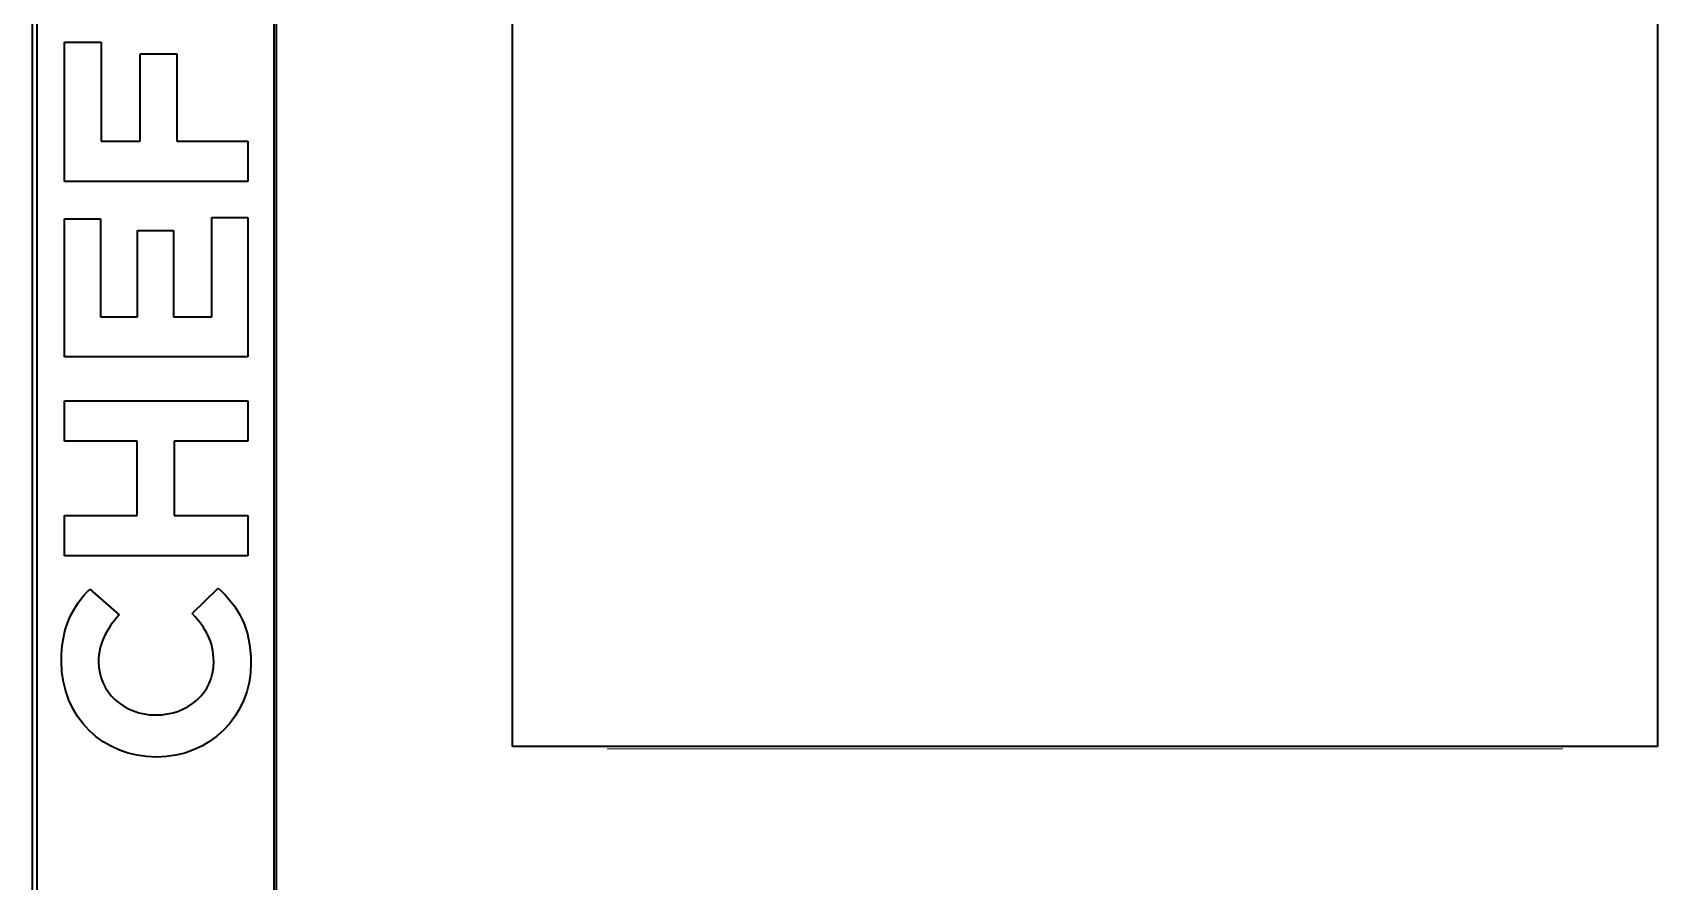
# Model space of a CAD drawing. Extents: x 6569 to 10251, y -294 to 3100.
# Drawn here: x 8535.6 to 8879.1, y 1450.3 to 1629.7 of the extents above; entities that cross this region are included whole.
import ezdxf

# ---------------------------------------------------------------- set-up
doc = ezdxf.new("R2010")
doc.units = 0
doc.header["$LTSCALE"] = 5
doc.layers.get('0').update_dxf_attribs({"linetype": 'CONTINUOUS', "lineweight": 0})
doc.layers.add('1', color=7, linetype='CONTINUOUS', true_color=0xffffff)

msp = doc.modelspace()

# ---------------------------------------------------------------- linework, layer by layer
at = {"color": 2}
msp.add_line((8859.06, 1478.33), (8657.06, 1478.33), dxfattribs=at)
at = {"layer": '1', "color": 7, "linetype": 'Continuous', "lineweight": 35}
for p, q in [((8535.56, 1277.43), (8535.56, 1893.33)), ((8536.56, 1333.58), (8536.56, 1891.08)), ((8586.56, 1891.08), (8586.56, 1333.58)), ((8587.06, 1890.83), (8587.06, 1333.83)), ((8637.06, 1478.83), (8637.06, 1780.83)), ((8879.06, 1780.83), (8879.06, 1478.83)), ((8542.34, 1598.22), (8542.34, 1627.71)), ((8542.34, 1627.71), (8550.09, 1627.71)), ((8550.09, 1627.71), (8550.09, 1606.74)), ((8558.33, 1606.74), (8558.33, 1625.22)), ((8558.33, 1625.22), (8566.07, 1625.22)), ((8566.07, 1625.22), (8566.07, 1606.74)), ((8550.09, 1606.74), (8558.33, 1606.74)), ((8566.07, 1606.74), (8581.06, 1606.74)), ((8581.06, 1606.74), (8581.06, 1598.22)), ((8586.57, 1601.58), (8586.56, 1601.58)), ((8586.56, 1601.57), (8586.57, 1601.58)), ((8581.06, 1598.22), (8542.34, 1598.22)), ((8573.49, 1569.62), (8573.49, 1590.65)), ((8573.49, 1590.65), (8581.06, 1590.65)), ((8581.06, 1590.65), (8581.06, 1561.16)), ((8542.34, 1561.16), (8542.34, 1590.37)), ((8542.34, 1590.37), (8549.92, 1590.37)), ((8549.92, 1590.37), (8549.92, 1569.62)), ((8557.77, 1569.62), (8557.77, 1587.88)), ((8557.77, 1587.88), (8565.35, 1587.88)), ((8565.35, 1587.88), (8565.35, 1569.62)), ((8549.92, 1569.62), (8557.77, 1569.62)), ((8565.35, 1569.62), (8573.49, 1569.62)), ((8581.06, 1561.16), (8542.34, 1561.16)), ((8542.34, 1543.35), (8542.34, 1551.87)), ((8542.34, 1551.87), (8581.06, 1551.87)), ((8581.06, 1551.87), (8581.06, 1543.35)), ((8557.66, 1543.35), (8542.34, 1543.35)), ((8557.66, 1527.64), (8557.66, 1543.35)), ((8581.06, 1543.35), (8565.52, 1543.35)), ((8565.52, 1543.35), (8565.52, 1527.64)), ((8542.34, 1519.12), (8542.34, 1527.64)), ((8542.34, 1527.64), (8557.66, 1527.64)), ((8565.52, 1527.64), (8581.06, 1527.64)), ((8581.06, 1527.64), (8581.06, 1519.12)), ((8581.06, 1519.12), (8542.34, 1519.12)), ((8547.65, 1512.04), (8553.9, 1506.62)), ((8569.34, 1506.89), (8574.81, 1512.31)), ((8561.59, 1485.48), (8561.7, 1485.48)), ((8879.06, 1478.83), (8637.06, 1478.83)), ((8561.81, 1476.58), (8561.7, 1476.58))]:
    msp.add_line(p, q, dxfattribs=at)
for points in [[(8541.68, 1496.77), (8541.68, 1504.07), (8544.11, 1508.44), (8547.65, 1512.04)], [(8574.81, 1512.31), (8579.07, 1508.33), (8581.73, 1503.91), (8581.73, 1496.44)], [(8553.9, 1506.62), (8551.19, 1503.63), (8549.53, 1500.59), (8549.53, 1496.71)], [(8573.87, 1496.71), (8573.87, 1501.14), (8572.1, 1503.85), (8569.34, 1506.89)], [(8561.7, 1476.58), (8550.69, 1476.58), (8541.68, 1484.88), (8541.68, 1496.77)], [(8549.53, 1496.71), (8549.53, 1490.19), (8554.95, 1485.48), (8561.59, 1485.48)], [(8561.7, 1485.48), (8568.34, 1485.48), (8573.87, 1490.08), (8573.87, 1496.71)], [(8581.73, 1496.44), (8581.73, 1485.04), (8572.93, 1476.58), (8561.81, 1476.58)]]:
    msp.add_open_spline(points, degree=3, dxfattribs=at)

doc.saveas('drawing.dxf')
